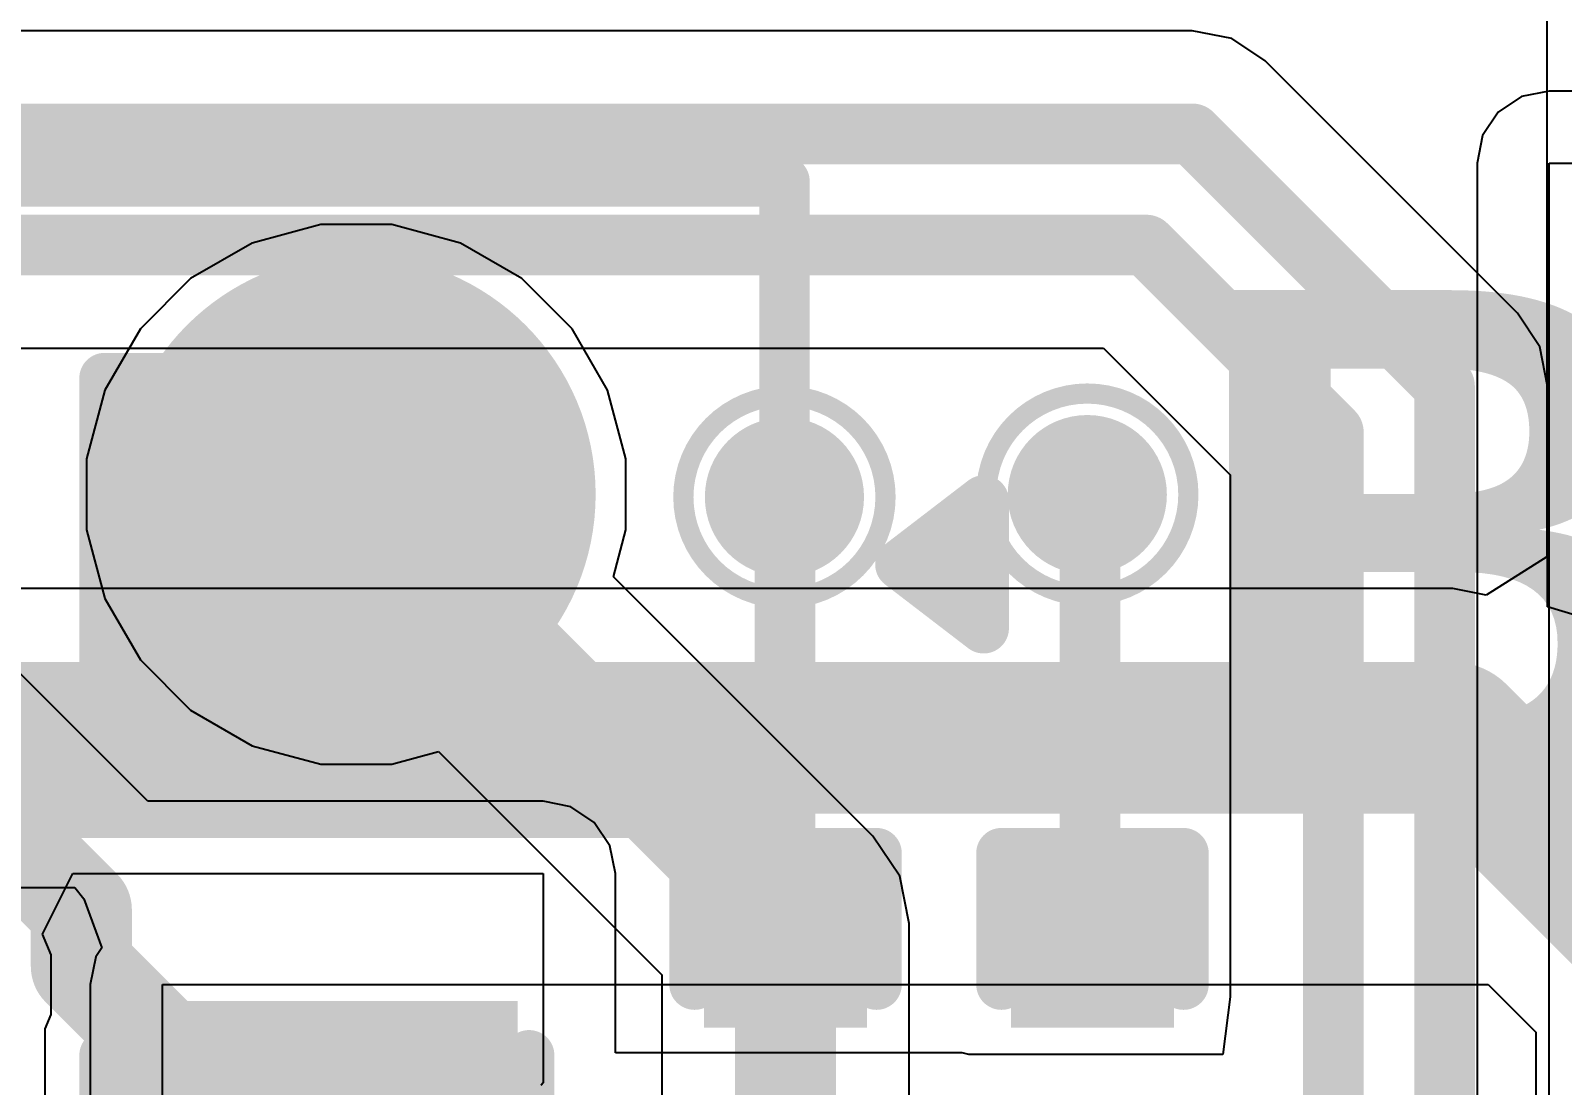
# Model space of a CAD drawing. Header units: inches. Extents: x -10 to 344, y -7 to 75.
# Drawn here: x 52.439 to 56.288, y 13.274 to 15.924 of the extents above; entities that cross this region are included whole.
import ezdxf

# ---------------------------------------------------------------- set-up
doc = ezdxf.new("R2010")
doc.units = ezdxf.units.IN
for name, color, linetype in [('Bottom Layer', 5, 'Continuous'), ('Bottom Overlay', 54, 'Continuous'), ('Bottom Paste', 16, 'Continuous'), ('Bottom Solder', 6, 'Continuous'), ('Drill Drawing', 1, 'Continuous'), ('Mid Layer 1', 16, 'Continuous'), ('Mid Layer 2', 76, 'Continuous'), ('Top Layer', 1, 'Continuous'), ('Top Overlay', 2, 'Continuous'), ('Top Paste', 8, 'Continuous'), ('Top Solder', 216, 'Continuous'), ('Via Holes', 16, 'Continuous')]:
    doc.layers.add(name, color=color, linetype=linetype)
doc.styles.add('Arial_Bold', font='', dxfattribs={"height": 0.2})
doc.styles.get('Arial_Bold').set_extended_font_data('Arial', bold=True)

# ---------------------------------------------------------------- blocks, each defined once
blk = doc.blocks.new('P____4_P___21')
at = {"layer": 'Top Layer'}
h = blk.add_hatch(color=1, dxfattribs=at)
edge = h.paths.add_edge_path()
edge.add_arc((-3.75000012, 0), 0.499999, 0, 360)
at = {"layer": 'Top Paste'}
h = blk.add_hatch(color=8, dxfattribs=at)
edge = h.paths.add_edge_path()
edge.add_arc((-3.75000012, 0), 0.499999, 0, 360)
at = {"layer": 'Top Solder'}
h = blk.add_hatch(color=216, dxfattribs=at)
edge = h.paths.add_edge_path()
edge.add_arc((-3.75000012, 0), 0.601599, 0, 360)
at = {"layer": 'Top Overlay'}
for points in [[(4.826, 0.8001177799999999, 0.127, 0.127, 0), (-4.826, 0.8001177799999999, 0.127, 0.127, 0)], [(-4.826, 0.8001177799999999, 0.127, 0.127, 0), (-4.826, -0.7867523, 0.127, 0.127, 0)], [(4.826, -0.7867523, 0.127, 0.127, 0), (-4.826, -0.7867523, 0.127, 0.127, 0)]]:
    blk.add_lwpolyline(points, format="xyseb", dxfattribs=at)
for points in [[(-4.85775, 0.8001177799999999, 0.0635, 0.0635, 1), (-4.79425, 0.8001177799999999, 0.0635, 0.0635, 1)], [(-4.85775, 0.8001177799999999, 0.0635, 0.0635, 1), (-4.79425, 0.8001177799999999, 0.0635, 0.0635, 1)], [(-4.85775, -0.7867523, 0.0635, 0.0635, 1), (-4.79425, -0.7867523, 0.0635, 0.0635, 1)], [(-4.85775, -0.7867523, 0.0635, 0.0635, 1), (-4.79425, -0.7867523, 0.0635, 0.0635, 1)]]:
    blk.add_lwpolyline(points, format="xyseb", close=True, dxfattribs=at)
blk = doc.blocks.new('C___0603_B_26')
at = {"layer": 'Bottom Layer'}
for points in [[(-1.143, -0.4445), (-1.143, 0.4445), (-0.3810000000000001, 0.4445), (-0.3809999999999999, -0.4445)], [(0.3810000000000001, -0.4445), (0.3809999999999999, 0.4445), (1.143, 0.4445), (1.143, -0.4445)]]:
    blk.add_hatch(color=5, dxfattribs=at).paths.add_polyline_path(points)
at = {"layer": 'Bottom Paste'}
for points in [[(-1.143, -0.4445), (-1.143, 0.4445), (-0.3810000000000001, 0.4445), (-0.3809999999999999, -0.4445)], [(0.3810000000000001, -0.4445), (0.3809999999999999, 0.4445), (1.143, 0.4445), (1.143, -0.4445)]]:
    blk.add_hatch(color=16, dxfattribs=at).paths.add_polyline_path(points)
at = {"layer": 'Bottom Solder'}
for points in [[(-1.20299988, -0.50449988), (-1.20299988, 0.5044998799999999), (-0.3210001200000001, 0.50449988), (-0.3210001199999999, -0.5044998799999999)], [(0.3210001200000001, -0.50449988), (0.3210001199999999, 0.5044998799999999), (1.20299988, 0.50449988), (1.20299988, -0.5044998799999999)]]:
    blk.add_hatch(color=6, dxfattribs=at).paths.add_polyline_path(points)
at = {"layer": 'Bottom Overlay'}
for points in [[(-1.2446, -0.5334, 0.127, 0.127, 0), (-1.2446, 0.5334, 0.127, 0.127, 0)], [(-0.4571999999999999, 0.5334, 0.127, 0.127, 0), (-1.2446, 0.5334, 0.127, 0.127, 0)], [(1.2446, 0.5334, 0.127, 0.127, 0), (0.4571999999999999, 0.5334, 0.127, 0.127, 0)], [(1.2446, -0.5334, 0.127, 0.127, 0), (1.2446, 0.5334, 0.127, 0.127, 0)], [(-0.4571999999999999, -0.5334, 0.127, 0.127, 0), (-1.2446, -0.5334, 0.127, 0.127, 0)], [(1.2446, -0.5334, 0.127, 0.127, 0), (0.4571999999999999, -0.5334, 0.127, 0.127, 0)]]:
    blk.add_lwpolyline(points, format="xyseb", dxfattribs=at)
for points in [[(-1.27635, 0.5334, 0.0635, 0.0635, 1), (-1.21285, 0.5334, 0.0635, 0.0635, 1)], [(-1.27635, 0.5334, 0.0635, 0.0635, 1), (-1.21285, 0.5334, 0.0635, 0.0635, 1)], [(-0.4889499999999999, 0.5334, 0.0635, 0.0635, 1), (-0.42545, 0.5334, 0.0635, 0.0635, 1)], [(0.42545, 0.5334, 0.0635, 0.0635, 1), (0.4889499999999999, 0.5334, 0.0635, 0.0635, 1)], [(1.21285, 0.5334, 0.0635, 0.0635, 1), (1.27635, 0.5334, 0.0635, 0.0635, 1)], [(1.21285, 0.5334, 0.0635, 0.0635, 1), (1.27635, 0.5334, 0.0635, 0.0635, 1)], [(-1.27635, -0.5334, 0.0635, 0.0635, 1), (-1.21285, -0.5334, 0.0635, 0.0635, 1)], [(-1.27635, -0.5334, 0.0635, 0.0635, 1), (-1.21285, -0.5334, 0.0635, 0.0635, 1)], [(-0.4889499999999999, -0.5334, 0.0635, 0.0635, 1), (-0.42545, -0.5334, 0.0635, 0.0635, 1)], [(0.42545, -0.5334, 0.0635, 0.0635, 1), (0.4889499999999999, -0.5334, 0.0635, 0.0635, 1)], [(1.21285, -0.5334, 0.0635, 0.0635, 1), (1.27635, -0.5334, 0.0635, 0.0635, 1)], [(1.21285, -0.5334, 0.0635, 0.0635, 1), (1.27635, -0.5334, 0.0635, 0.0635, 1)]]:
    blk.add_lwpolyline(points, format="xyseb", close=True, dxfattribs=at)
blk = doc.blocks.new('CAP_0201_B_93')
at = {"layer": 'Bottom Layer'}
for points in [[(-0.4499991, 0.1499997), (-0.1499997, 0.1499997), (-0.1499997, -0.1499997), (-0.4499991, -0.1499997)], [(0.1499997, 0.1499997), (0.4499991, 0.1499997), (0.4499991, -0.1499997), (0.1499997, -0.1499997)]]:
    blk.add_hatch(color=5, dxfattribs=at).paths.add_polyline_path(points)
at = {"layer": 'Bottom Paste'}
for points in [[(-0.4499991, 0.1499997), (-0.1499997, 0.1499997), (-0.1499997, -0.1499997), (-0.4499991, -0.1499997)], [(0.1499997, 0.1499997), (0.4499991, 0.1499997), (0.4499991, -0.1499997), (0.1499997, -0.1499997)]]:
    blk.add_hatch(color=16, dxfattribs=at).paths.add_polyline_path(points)
at = {"layer": 'Bottom Solder'}
for points in [[(-0.50500026, 0.20500086), (-0.09499853999999999, 0.20500086), (-0.09499853999999999, -0.20500086), (-0.50500026, -0.20500086)], [(0.09499853999999999, 0.20500086), (0.50500026, 0.20500086), (0.50500026, -0.20500086), (0.09499853999999999, -0.20500086)]]:
    blk.add_hatch(color=6, dxfattribs=at).paths.add_polyline_path(points)
at = {"layer": 'Bottom Overlay'}
for points in [[(-0.2032, 0.2286, 0.127, 0.127, 0), (-0.5334, 0.2286, 0.127, 0.127, 0)], [(-0.5334, -0.2286, 0.127, 0.127, 0), (-0.5334, 0.2286, 0.127, 0.127, 0)], [(0.5334, 0.2286, 0.127, 0.127, 0), (0.2032, 0.2286, 0.127, 0.127, 0)], [(0.5334, -0.2286, 0.127, 0.127, 0), (0.5334, 0.2286, 0.127, 0.127, 0)], [(-0.2032, -0.2286, 0.127, 0.127, 0), (-0.5334, -0.2286, 0.127, 0.127, 0)], [(0.5334, -0.2286, 0.127, 0.127, 0), (0.2032, -0.2286, 0.127, 0.127, 0)]]:
    blk.add_lwpolyline(points, format="xyseb", dxfattribs=at)
for points in [[(-0.5651499999999999, 0.2286, 0.0635, 0.0635, 1), (-0.5016499999999999, 0.2286, 0.0635, 0.0635, 1)], [(-0.5651499999999999, 0.2286, 0.0635, 0.0635, 1), (-0.5016499999999999, 0.2286, 0.0635, 0.0635, 1)], [(-0.23495, 0.2286, 0.0635, 0.0635, 1), (-0.17145, 0.2286, 0.0635, 0.0635, 1)], [(0.17145, 0.2286, 0.0635, 0.0635, 1), (0.23495, 0.2286, 0.0635, 0.0635, 1)], [(0.5016499999999999, 0.2286, 0.0635, 0.0635, 1), (0.5651499999999999, 0.2286, 0.0635, 0.0635, 1)], [(0.5016499999999999, 0.2286, 0.0635, 0.0635, 1), (0.5651499999999999, 0.2286, 0.0635, 0.0635, 1)], [(-0.5651499999999999, -0.2286, 0.0635, 0.0635, 1), (-0.5016499999999999, -0.2286, 0.0635, 0.0635, 1)], [(-0.5651499999999999, -0.2286, 0.0635, 0.0635, 1), (-0.5016499999999999, -0.2286, 0.0635, 0.0635, 1)], [(-0.23495, -0.2286, 0.0635, 0.0635, 1), (-0.17145, -0.2286, 0.0635, 0.0635, 1)], [(0.17145, -0.2286, 0.0635, 0.0635, 1), (0.23495, -0.2286, 0.0635, 0.0635, 1)], [(0.5016499999999999, -0.2286, 0.0635, 0.0635, 1), (0.5651499999999999, -0.2286, 0.0635, 0.0635, 1)], [(0.5016499999999999, -0.2286, 0.0635, 0.0635, 1), (0.5651499999999999, -0.2286, 0.0635, 0.0635, 1)]]:
    blk.add_lwpolyline(points, format="xyseb", close=True, dxfattribs=at)
blk = doc.blocks.new('CAP_0201_B_94')
at = {"layer": 'Bottom Layer'}
for points in [[(-0.4499991, 0.1499997), (-0.1499997, 0.1499997), (-0.1499997, -0.1499997), (-0.4499991, -0.1499997)], [(0.1499997, 0.1499997), (0.4499991, 0.1499997), (0.4499991, -0.1499997), (0.1499997, -0.1499997)]]:
    blk.add_hatch(color=5, dxfattribs=at).paths.add_polyline_path(points)
at = {"layer": 'Bottom Paste'}
for points in [[(-0.4499991, 0.1499997), (-0.1499997, 0.1499997), (-0.1499997, -0.1499997), (-0.4499991, -0.1499997)], [(0.1499997, 0.1499997), (0.4499991, 0.1499997), (0.4499991, -0.1499997), (0.1499997, -0.1499997)]]:
    blk.add_hatch(color=16, dxfattribs=at).paths.add_polyline_path(points)
at = {"layer": 'Bottom Solder'}
for points in [[(-0.50500026, 0.20500086), (-0.09499853999999999, 0.20500086), (-0.09499853999999999, -0.20500086), (-0.50500026, -0.20500086)], [(0.09499853999999999, 0.20500086), (0.50500026, 0.20500086), (0.50500026, -0.20500086), (0.09499853999999999, -0.20500086)]]:
    blk.add_hatch(color=6, dxfattribs=at).paths.add_polyline_path(points)
at = {"layer": 'Bottom Overlay'}
for points in [[(-0.2032, 0.2286, 0.127, 0.127, 0), (-0.5334, 0.2286, 0.127, 0.127, 0)], [(-0.5334, -0.2286, 0.127, 0.127, 0), (-0.5334, 0.2286, 0.127, 0.127, 0)], [(0.5334, 0.2286, 0.127, 0.127, 0), (0.2032, 0.2286, 0.127, 0.127, 0)], [(0.5334, -0.2286, 0.127, 0.127, 0), (0.5334, 0.2286, 0.127, 0.127, 0)], [(-0.2032, -0.2286, 0.127, 0.127, 0), (-0.5334, -0.2286, 0.127, 0.127, 0)], [(0.5334, -0.2286, 0.127, 0.127, 0), (0.2032, -0.2286, 0.127, 0.127, 0)]]:
    blk.add_lwpolyline(points, format="xyseb", dxfattribs=at)
for points in [[(-0.5651499999999999, 0.2286, 0.0635, 0.0635, 1), (-0.5016499999999999, 0.2286, 0.0635, 0.0635, 1)], [(-0.5651499999999999, 0.2286, 0.0635, 0.0635, 1), (-0.5016499999999999, 0.2286, 0.0635, 0.0635, 1)], [(-0.23495, 0.2286, 0.0635, 0.0635, 1), (-0.17145, 0.2286, 0.0635, 0.0635, 1)], [(0.17145, 0.2286, 0.0635, 0.0635, 1), (0.23495, 0.2286, 0.0635, 0.0635, 1)], [(0.5016499999999999, 0.2286, 0.0635, 0.0635, 1), (0.5651499999999999, 0.2286, 0.0635, 0.0635, 1)], [(0.5016499999999999, 0.2286, 0.0635, 0.0635, 1), (0.5651499999999999, 0.2286, 0.0635, 0.0635, 1)], [(-0.5651499999999999, -0.2286, 0.0635, 0.0635, 1), (-0.5016499999999999, -0.2286, 0.0635, 0.0635, 1)], [(-0.5651499999999999, -0.2286, 0.0635, 0.0635, 1), (-0.5016499999999999, -0.2286, 0.0635, 0.0635, 1)], [(-0.23495, -0.2286, 0.0635, 0.0635, 1), (-0.17145, -0.2286, 0.0635, 0.0635, 1)], [(0.17145, -0.2286, 0.0635, 0.0635, 1), (0.23495, -0.2286, 0.0635, 0.0635, 1)], [(0.5016499999999999, -0.2286, 0.0635, 0.0635, 1), (0.5651499999999999, -0.2286, 0.0635, 0.0635, 1)], [(0.5016499999999999, -0.2286, 0.0635, 0.0635, 1), (0.5651499999999999, -0.2286, 0.0635, 0.0635, 1)]]:
    blk.add_lwpolyline(points, format="xyseb", close=True, dxfattribs=at)

msp = doc.modelspace()

# ---------------------------------------------------------------- hatches: boundary and pattern name
at = {"layer": 'Bottom Layer'}
h = msp.add_hatch(color=5, dxfattribs=at)
edge = h.paths.add_edge_path()
edge.add_arc((54.33289869999999, 14.75224126), 0.1999996, 0, 360)
h = msp.add_hatch(color=5, dxfattribs=at)
edge = h.paths.add_edge_path()
edge.add_arc((55.09396398, 14.7583525), 0.1999996, 0, 360)
at = {"layer": 'Mid Layer 1'}
h = msp.add_hatch(color=16, dxfattribs=at)
edge = h.paths.add_edge_path()
edge.add_arc((54.33289869999999, 14.75224126), 0.1999996, 0, 360)
h = msp.add_hatch(color=16, dxfattribs=at)
edge = h.paths.add_edge_path()
edge.add_arc((55.09396398, 14.7583525), 0.1999996, 0, 360)
at = {"layer": 'Mid Layer 2'}
h = msp.add_hatch(color=76, dxfattribs=at)
edge = h.paths.add_edge_path()
edge.add_arc((54.33289869999999, 14.75224126), 0.1999996, 0, 360)
h = msp.add_hatch(color=76, dxfattribs=at)
edge = h.paths.add_edge_path()
edge.add_arc((55.09396398, 14.7583525), 0.1999996, 0, 360)
at = {"layer": 'Top Layer'}
h = msp.add_hatch(color=1, dxfattribs=at)
edge = h.paths.add_edge_path()
edge.add_arc((54.33289869999999, 14.75224126), 0.1999996, 0, 360)
h = msp.add_hatch(color=1, dxfattribs=at)
edge = h.paths.add_edge_path()
edge.add_arc((55.09396398, 14.7583525), 0.1999996, 0, 360)
at = {"layer": 'Via Holes'}
h = msp.add_hatch(color=7, dxfattribs=at)
edge = h.paths.add_edge_path()
edge.add_arc((55.09396398, 14.7583525), 0.0999998, 0, 360)
h = msp.add_hatch(color=7, dxfattribs=at)
edge = h.paths.add_edge_path()
edge.add_arc((54.33289869999999, 14.75224126), 0.0999998, 0, 360)

# ---------------------------------------------------------------- linework, layer by layer
at = {"layer": 'Bottom Layer'}
for p, q in [((55.35776583999999, 15.92388992), (49.16288872, 15.92388992)), ((55.45687156, 15.90417698), (55.35776583999999, 15.92388992)), ((55.54088968, 15.8480379), (55.45687156, 15.90417698)), ((56.17483558, 15.214092), (55.54088968, 15.8480379)), ((56.23097465999999, 15.13007642), (56.17483558, 15.214092)), ((56.2506876, 15.03096816), (56.23097465999999, 15.13007642)), ((51.49076061999999, 15.1265382), (55.13476399999999, 15.1265382)), ((55.13476399999999, 15.1265382), (55.45333588, 14.80796632)), ((56.2506876, 14.47648616), (56.2506876, 15.03096816)), ((55.45333588, 14.80796632), (55.45333588, 13.49631032)), ((52.7329146, 13.98768856), (52.24595596, 14.4746472)), ((56.4030876, 14.43025816), (56.2506876, 14.47648616)), ((53.72685216, 13.98768348), (52.7329146, 13.98768856)), ((53.79622464, 13.97388366), (53.72685216, 13.98768348)), ((53.85503834, 13.93458732), (53.79622464, 13.97388366)), ((53.89433467999999, 13.87577362), (53.85503834, 13.93458732)), ((53.9081345, 13.80640114), (53.89433467999999, 13.87577362)), ((52.4683736, 13.65400368), (52.5445609, 13.80640622)), ((52.5445609, 13.80640622), (53.72685216, 13.80640114)), ((53.72685216, 13.80640114), (53.72685216, 13.2797677)), ((53.9081345, 13.35508378), (53.9081345, 13.80640114)), ((52.48985183999999, 13.60215212), (52.4683736, 13.65400368)), ((52.48985183999999, 13.45185524), (52.48985183999999, 13.60215212)), ((55.45333588, 13.49631032), (55.4347634, 13.35160144)), ((52.4748506, 13.41563992), (52.48985183999999, 13.45185524)), ((52.4748506, 12.92192234), (52.4748506, 13.41563992)), ((54.77916653999999, 13.35508378), (53.9081345, 13.35508378)), ((54.79667222, 13.35160144), (54.77916653999999, 13.35508378)), ((55.4347634, 13.35160144), (54.79667222, 13.35160144)), ((53.72685216, 13.2797677), (53.72151561999999, 13.27442354)), ((53.72151561999999, 13.27442354), (53.72060884, 13.27306464))]:
    msp.add_line(p, q, dxfattribs=at)
for points in [[(49.16288872, 15.66491406, 0.1524, 0.1524, 0), (55.35776583999999, 15.66491406, 0.1524, 0.1524, 0)], [(55.35776583999999, 15.66491406, 0.1524, 0.1524, 0), (55.99171174, 15.03096816, 0.1524, 0.1524, 0)], [(51.3834888, 15.38551406, 0.1524, 0.1524, 0), (55.24203581999999, 15.38551406, 0.1524, 0.1524, 0)], [(55.24203581999999, 15.38551406, 0.1524, 0.1524, 0), (55.71231174, 14.91523814, 0.1524, 0.1524, 0)], [(55.99171174, 11.8872635, 0.1524, 0.1524, 0), (55.99171174, 15.03096816, 0.1524, 0.1524, 0)], [(55.71231174, 12.10333368, 0.1524, 0.1524, 0), (55.71231174, 14.91523814, 0.1524, 0.1524, 0)], [(54.33289869999999, 14.75224126, 0.1524, 0.1524, 0), (54.33428808, 14.75085188, 0.1524, 0.1524, 0)], [(54.33428808, 13.62518992, 0.1524, 0.1524, 0), (54.33428808, 14.75085188, 0.1524, 0.1524, 0)], [(55.09396398, 14.7583525, 0.1524, 0.1524, 0), (55.10046384, 14.75185264, 0.1524, 0.1524, 0)], [(55.10046384, 13.63030294, 0.1524, 0.1524, 0), (55.10046384, 14.75185264, 0.1524, 0.1524, 0)], [(52.02620786, 14.2548991, 0.254, 0.254, 0), (52.56605184, 13.71505512, 0.254, 0.254, 0)], [(52.56605184, 13.57272876, 0.254, 0.254, 0), (52.56605184, 13.71505512, 0.254, 0.254, 0)], [(55.10046384, 13.63030294, 0.1524, 0.1524, 0), (55.10696623999999, 13.62380054, 0.1524, 0.1524, 0)], [(52.56605184, 13.57272876, 0.254, 0.254, 0), (53.09437437999999, 13.04440622, 0.254, 0.254, 0)], [(54.33428808, 13.62518992, 0.1524, 0.1524, 0), (54.33567745999999, 13.62380054, 0.1524, 0.1524, 0)]]:
    msp.add_lwpolyline(points, format="xyseb", dxfattribs=at)
for points in [[(55.31966584, 15.66491406, 0.0762, 0.0762, 1), (55.39586583999999, 15.66491406, 0.0762, 0.0762, 1)], [(55.31966584, 15.66491406, 0.0762, 0.0762, 1), (55.39586583999999, 15.66491406, 0.0762, 0.0762, 1)], [(55.20393581999999, 15.38551406, 0.0762, 0.0762, 1), (55.28013582, 15.38551406, 0.0762, 0.0762, 1)], [(55.20393581999999, 15.38551406, 0.0762, 0.0762, 1), (55.28013582, 15.38551406, 0.0762, 0.0762, 1)], [(55.95361174, 15.03096816, 0.0762, 0.0762, 1), (56.02981174, 15.03096816, 0.0762, 0.0762, 1)], [(55.95361174, 15.03096816, 0.0762, 0.0762, 1), (56.02981174, 15.03096816, 0.0762, 0.0762, 1)], [(55.67421174, 14.91523814, 0.0762, 0.0762, 1), (55.75041174, 14.91523814, 0.0762, 0.0762, 1)], [(55.67421174, 14.91523814, 0.0762, 0.0762, 1), (55.75041174, 14.91523814, 0.0762, 0.0762, 1)], [(54.29479869999999, 14.75224126, 0.0762, 0.0762, 1), (54.3709987, 14.75224126, 0.0762, 0.0762, 1)], [(54.29618808, 14.75085188, 0.0762, 0.0762, 1), (54.37238807999999, 14.75085188, 0.0762, 0.0762, 1)], [(54.29618808, 14.75085188, 0.0762, 0.0762, 1), (54.37238807999999, 14.75085188, 0.0762, 0.0762, 1)], [(55.05586398, 14.7583525, 0.0762, 0.0762, 1), (55.13206398, 14.7583525, 0.0762, 0.0762, 1)], [(55.06236384, 14.75185264, 0.0762, 0.0762, 1), (55.13856384, 14.75185264, 0.0762, 0.0762, 1)], [(55.06236384, 14.75185264, 0.0762, 0.0762, 1), (55.13856384, 14.75185264, 0.0762, 0.0762, 1)], [(52.50255184, 13.71505512, 0.127, 0.127, 1), (52.62955184, 13.71505512, 0.127, 0.127, 1)], [(52.50255184, 13.71505512, 0.127, 0.127, 1), (52.62955184, 13.71505512, 0.127, 0.127, 1)], [(55.06236384, 13.63030294, 0.0762, 0.0762, 1), (55.13856384, 13.63030294, 0.0762, 0.0762, 1)], [(55.06236384, 13.63030294, 0.0762, 0.0762, 1), (55.13856384, 13.63030294, 0.0762, 0.0762, 1)], [(52.50255184, 13.57272876, 0.127, 0.127, 1), (52.62955184, 13.57272876, 0.127, 0.127, 1)], [(52.50255184, 13.57272876, 0.127, 0.127, 1), (52.62955184, 13.57272876, 0.127, 0.127, 1)], [(54.29618808, 13.62518992, 0.0762, 0.0762, 1), (54.37238807999999, 13.62518992, 0.0762, 0.0762, 1)], [(54.29618808, 13.62518992, 0.0762, 0.0762, 1), (54.37238807999999, 13.62518992, 0.0762, 0.0762, 1)], [(54.29757745999999, 13.62380054, 0.0762, 0.0762, 1), (54.37377746, 13.62380054, 0.0762, 0.0762, 1)], [(55.06886623999999, 13.62380054, 0.0762, 0.0762, 1), (55.14506624, 13.62380054, 0.0762, 0.0762, 1)]]:
    msp.add_lwpolyline(points, format="xyseb", close=True, dxfattribs=at)
at = {"layer": 'Drill Drawing'}
for points in [[(54.58689869999999, 14.75224126, 0.0508, 0.0508, 1), (54.0788987, 14.75224126, 0.0508, 0.0508, 1)], [(55.34796398, 14.7583525, 0.0508, 0.0508, 1), (54.83996397999999, 14.7583525, 0.0508, 0.0508, 1)], [(54.82726398, 14.7583525, 0.0254, 0.0254, 1), (54.85266398, 14.7583525, 0.0254, 0.0254, 1)], [(55.33526398, 14.7583525, 0.0254, 0.0254, 1), (55.36066398, 14.7583525, 0.0254, 0.0254, 1)], [(54.0661987, 14.75224126, 0.0254, 0.0254, 1), (54.0915987, 14.75224126, 0.0254, 0.0254, 1)], [(54.5741987, 14.75224126, 0.0254, 0.0254, 1), (54.59959869999999, 14.75224126, 0.0254, 0.0254, 1)]]:
    msp.add_lwpolyline(points, format="xyseb", close=True, dxfattribs=at)
at = {"layer": 'Mid Layer 2'}
for p, q in [((56.24840922, 16.00200508), (56.24840922, 14.60165228)), ((56.24840922, 14.60165228), (56.09600668, 14.50583586)), ((56.01262863999999, 14.52242206), (51.23248834, 14.52242206)), ((56.09600668, 14.50583586), (56.01262863999999, 14.52242206)), ((49.211611, 13.77138978), (52.54981362, 13.77138978)), ((52.54981362, 13.77138978), (52.57235866, 13.74281986)), ((52.57235866, 13.74281986), (52.61732173999999, 13.61898978)), ((52.60221128, 13.59637362), (52.58841146, 13.52700114)), ((52.61732173999999, 13.61898978), (52.60221128, 13.59637362)), ((52.58841146, 13.52700114), (52.58841146, 12.7254889)), ((52.7696938, 12.40780856), (52.7696938, 13.52700114)), ((52.7696938, 13.52700114), (56.10147276, 13.52700114)), ((56.10147276, 13.52700114), (56.22120327999999, 13.40727062)), ((56.22120327999999, 13.40727062), (56.22120327999999, 11.29213896))]:
    msp.add_line(p, q, dxfattribs=at)
for points in [[(49.05606648, 14.14690592, 0.3809999999999999, 0.3809999999999999, 0), (56.01262863999999, 14.14690592, 0.3809999999999999, 0.3809999999999999, 0)], [(56.01262863999999, 14.14690592, 0.3809999999999999, 0.3809999999999999, 0), (56.59671941999999, 13.56281514, 0.3809999999999999, 0.3809999999999999, 0)]]:
    msp.add_lwpolyline(points, format="xyseb", dxfattribs=at)
msp.add_lwpolyline([(55.91737864, 14.14690592, 0.1905, 0.1905, 1), (56.10787864, 14.14690592, 0.1905, 0.1905, 1)], format="xyseb", close=True, dxfattribs=at)
msp.add_lwpolyline([(55.91737864, 14.14690592, 0.1905, 0.1905, 1), (56.10787864, 14.14690592, 0.1905, 0.1905, 1)], format="xyseb", close=True, dxfattribs=at)
at = {"layer": 'Top Layer'}
for p, q in [((56.18529022, 15.75858672), (56.12647652, 15.71929038)), ((56.2546627, 15.77238654), (56.18529022, 15.75858672)), ((59.66728986, 15.77238146), (56.2546627, 15.77238654)), ((56.12647652, 15.71929038), (56.08718018, 15.66047668)), ((56.08718018, 15.66047668), (56.07338036, 15.5911042)), ((56.07338036, 15.5911042), (56.07338036, 12.34390216)), ((56.2546627, 15.5911042), (59.741054, 15.59109912)), ((56.2546627, 12.16261982), (56.2546627, 15.5911042)), ((53.16766354, 15.436723), (52.99527882, 15.3905331)), ((53.3461341, 15.436723), (53.16766354, 15.436723)), ((53.51851882, 15.3905331), (53.3461341, 15.436723)), ((52.99527882, 15.3905331), (52.84071982, 15.30129782)), ((53.67307782, 15.30129782), (53.51851882, 15.3905331)), ((52.84071982, 15.30129782), (52.714525, 15.175103)), ((53.79927264, 15.175103), (53.67307782, 15.30129782)), ((52.714525, 15.175103), (52.62528972, 15.020544)), ((53.88850792, 15.020544), (53.79927264, 15.175103)), ((52.62528972, 15.020544), (52.57909982, 14.84815928)), ((53.93469782, 14.84815928), (53.88850792, 15.020544)), ((52.57909982, 14.84815928), (52.57909982, 14.66968872)), ((53.93469782, 14.66968872), (53.93469782, 14.84815928)), ((52.57909982, 14.66968872), (52.62528972, 14.497304)), ((53.90319674, 14.55212228), (53.93469782, 14.66968872)), ((54.55542556, 13.89989346), (53.90319674, 14.55212228)), ((52.62528972, 14.497304), (52.714525, 14.342745)), ((52.714525, 14.342745), (52.84071982, 14.21655018)), ((52.84071982, 14.21655018), (52.99527882, 14.1273149)), ((52.99527882, 14.1273149), (53.16766354, 14.081125)), ((53.3461341, 14.081125), (53.46370053999999, 14.11262608)), ((53.46370053999999, 14.11262608), (54.02490592, 13.5514207)), ((53.16766354, 14.081125), (53.3461341, 14.081125)), ((54.62279397999999, 13.79907324), (54.55542556, 13.89989346)), ((54.646449, 13.68014536), (54.62279397999999, 13.79907324)), ((54.646449, 13.04332672), (54.646449, 13.68014536)), ((54.02490592, 13.5514207), (54.02490592, 12.9775458))]:
    msp.add_line(p, q, dxfattribs=at)
for points in [[(53.25689882, 14.758924, 0.254, 0.254, 0), (54.33567745999999, 13.68014536, 0.254, 0.254, 0)], [(54.33567745999999, 12.61260622, 0.254, 0.254, 0), (54.33567745999999, 13.68014536, 0.254, 0.254, 0)]]:
    msp.add_lwpolyline(points, format="xyseb", dxfattribs=at)
for points in [[(53.19339882, 14.758924, 0.127, 0.127, 1), (53.32039882, 14.758924, 0.127, 0.127, 1)], [(54.27217745999999, 13.68014536, 0.127, 0.127, 1), (54.39917746, 13.68014536, 0.127, 0.127, 1)], [(54.27217745999999, 13.68014536, 0.127, 0.127, 1), (54.39917746, 13.68014536, 0.127, 0.127, 1)]]:
    msp.add_lwpolyline(points, format="xyseb", close=True, dxfattribs=at)
at = {"layer": 'Top Overlay'}
for points in [[(54.62441196, 14.58295788, 0.127, 0.127, 0), (54.83356318, 14.74334618, 0.127, 0.127, 0)], [(54.83356318, 14.42256958, 0.127, 0.127, 0), (54.83356318, 14.74334618, 0.127, 0.127, 0)], [(54.62441196, 14.58295788, 0.127, 0.127, 0), (54.83356318, 14.58295788, 0.127, 0.127, 0)], [(54.62441196, 14.58295788, 0.127, 0.127, 0), (54.83356318, 14.42256958, 0.127, 0.127, 0)]]:
    msp.add_lwpolyline(points, format="xyseb", dxfattribs=at)
for points in [[(54.80181318, 14.74334618, 0.0635, 0.0635, 1), (54.86531317999999, 14.74334618, 0.0635, 0.0635, 1)], [(54.80181318, 14.74334618, 0.0635, 0.0635, 1), (54.86531317999999, 14.74334618, 0.0635, 0.0635, 1)], [(54.59266196, 14.58295788, 0.0635, 0.0635, 1), (54.65616196, 14.58295788, 0.0635, 0.0635, 1)], [(54.59266196, 14.58295788, 0.0635, 0.0635, 1), (54.65616196, 14.58295788, 0.0635, 0.0635, 1)], [(54.59266196, 14.58295788, 0.0635, 0.0635, 1), (54.65616196, 14.58295788, 0.0635, 0.0635, 1)], [(54.80181318, 14.58295788, 0.0635, 0.0635, 1), (54.86531317999999, 14.58295788, 0.0635, 0.0635, 1)], [(54.80181318, 14.42256958, 0.0635, 0.0635, 1), (54.86531317999999, 14.42256958, 0.0635, 0.0635, 1)], [(54.80181318, 14.42256958, 0.0635, 0.0635, 1), (54.86531317999999, 14.42256958, 0.0635, 0.0635, 1)]]:
    msp.add_lwpolyline(points, format="xyseb", close=True, dxfattribs=at)

# ---------------------------------------------------------------- block references
for name, p, rotation in [('P____4_P___21', (49.5068987, 14.758924), 180), ('C___0603_B_26', (53.15787437999999, 13.80640622), 270), ('CAP_0201_B_94', (54.33567745999999, 13.32380114), 270), ('CAP_0201_B_93', (55.10696623999999, 13.32380114), 270)]:
    msp.add_blockref(name, p, dxfattribs=dict(rotation=rotation))

# ---------------------------------------------------------------- texts
at = {"layer": 'Top Overlay', "style": 'Arial_Bold'}
msp.add_text('B-', height=1.27, rotation=360, dxfattribs=at).set_placement((55.33166225999999, 14.00212592))

doc.saveas('drawing.dxf')
